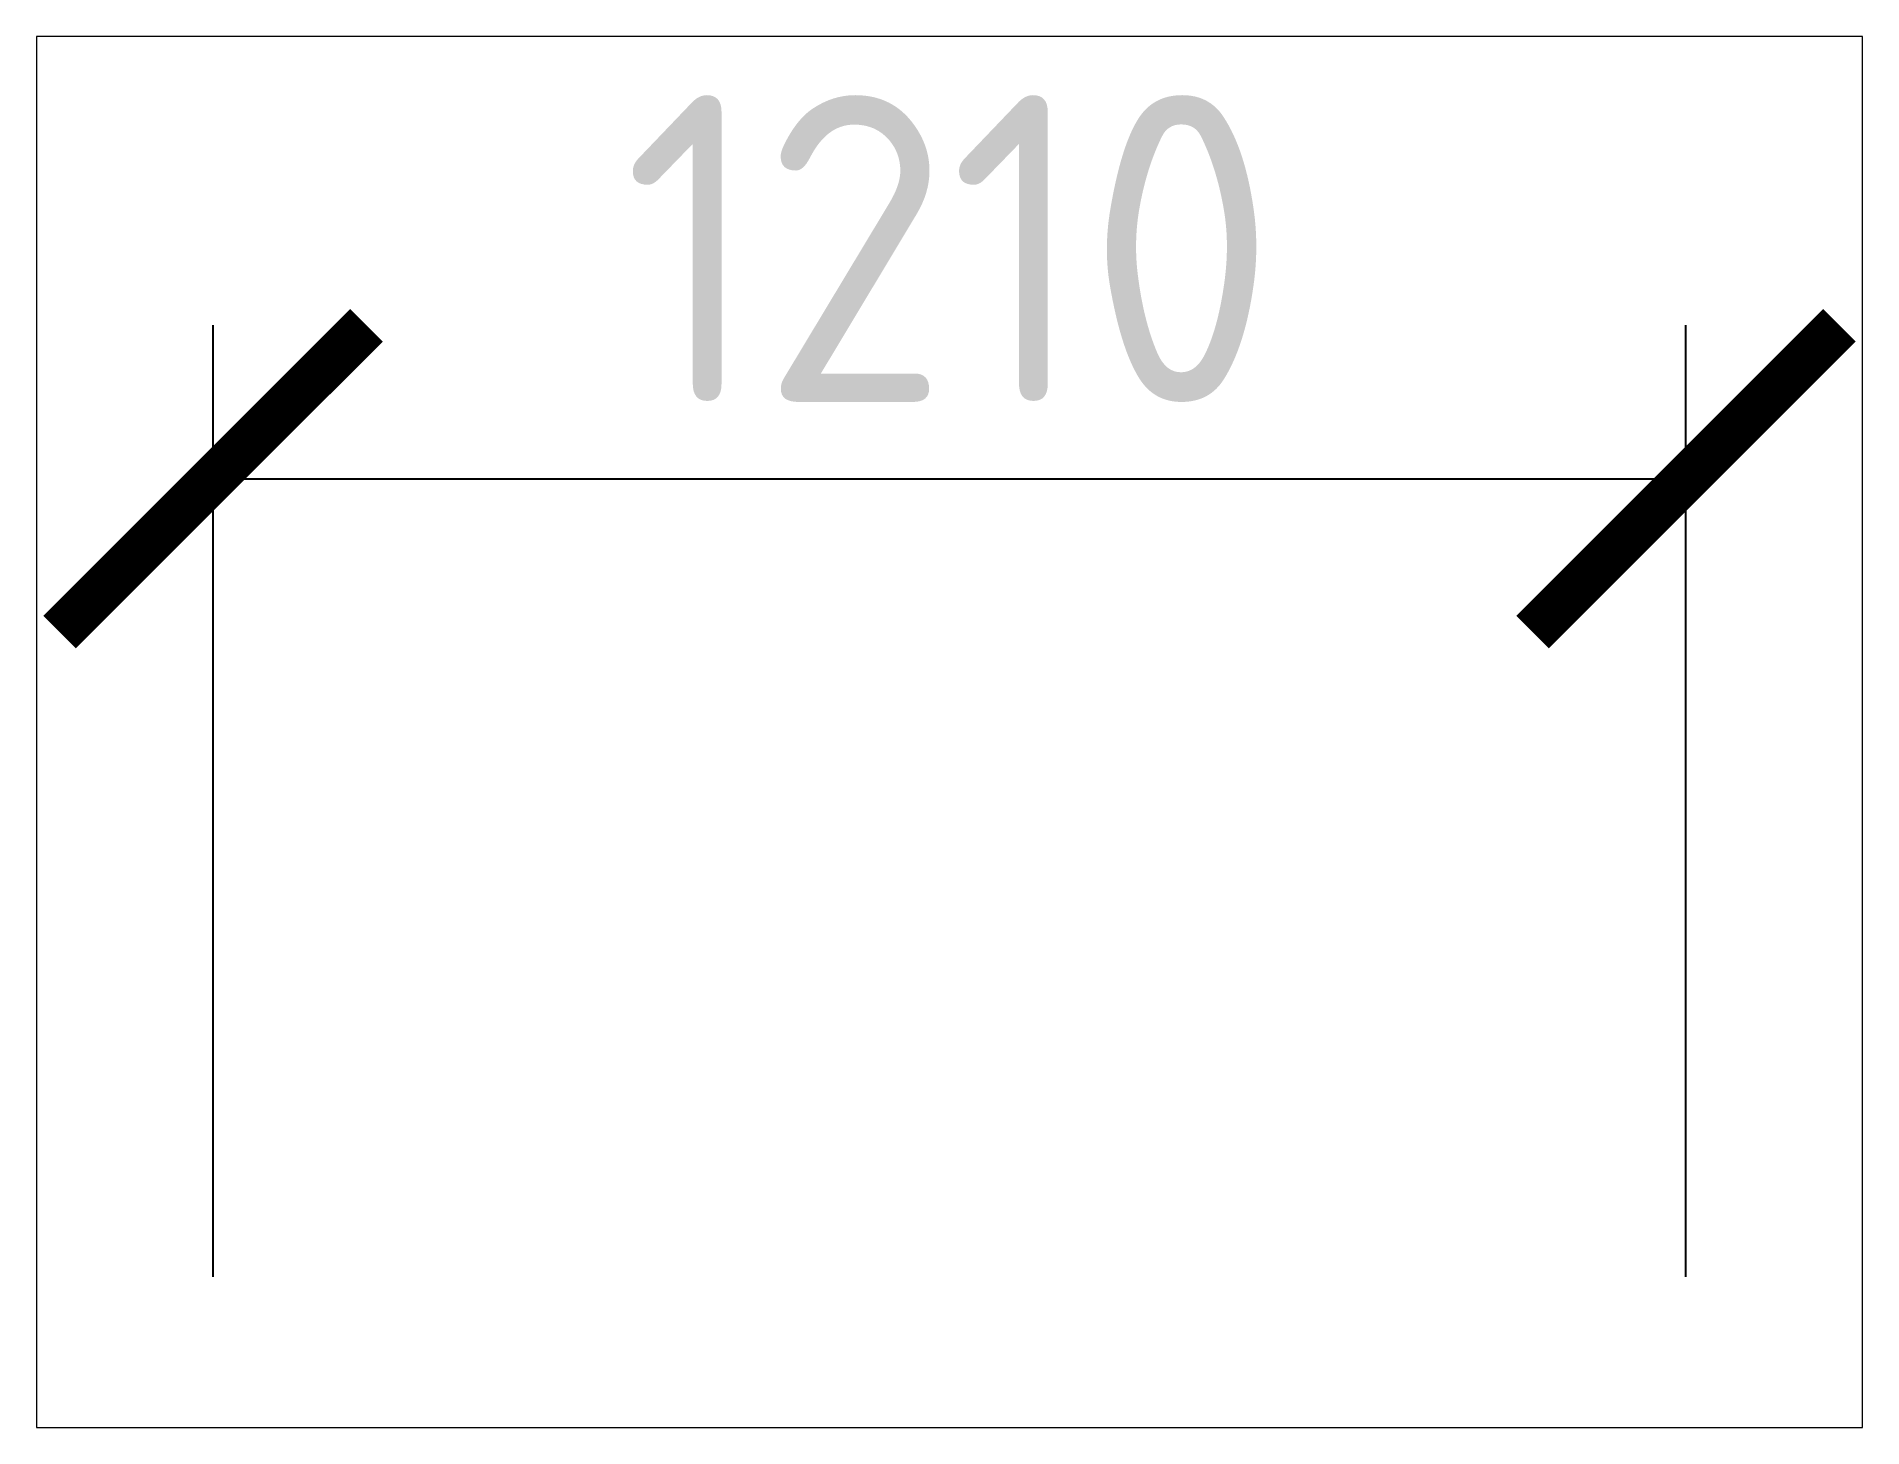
# Paper-space layout 'Layout1' of a CAD drawing. Header units: millimetres. Extents: x 1.05 to 9.45, y 0.8 to 7.2.
# The model-space entities are those that its viewports show. They can reach past a viewport. Long polylines and large blocks are cut down to what shows.
import ezdxf

# ---------------------------------------------------------------- set-up
doc = ezdxf.new("R2010")
doc.units = ezdxf.units.MM
doc.header["$MEASUREMENT"] = 0
doc.styles.add('ISO', font='isocp.shx')
doc.dimstyles.new('Aec_Arch_M', dxfattribs={"dimscale": 100, "dimtxt": 2.5, "dimasz": 2.5, "dimexe": 1.25, "dimexo": 0.625, "dimtad": 1, "dimdsep": 46, "dimtxsty": 'ISO', "dimblk": 'ARCHTICK', "dimcen": 2.5, "dimadec": 0, "dimazin": 0, "dimtfac": 1, "dimtmove": 0, "dimatfit": 3, "dimldrblk": 'ARCHTICK', "dimfxl": 1, "dimarcsym": 0})

# ---------------------------------------------------------------- blocks, each defined once
blk = doc.blocks.new('_ARCHTICK')
at = {"color": 0, "linetype": 'ByBlock', "lineweight": -2, "const_width": 0.15}
blk.add_lwpolyline([(-0.5, -0.5), (0.5, 0.5)], dxfattribs=at)
blk = doc.blocks.new('*D2')
at = {"color": 0, "linetype": 'ByBlock', "lineweight": -2, "transparency": 16777216}
for p, q in [((0, 3.125), (0, 41.897)), ((60, 3.125), (60, 41.897)), ((0, 35.647), (60, 35.647))]:
    blk.add_line(p, q, dxfattribs=at)
at = {"layer": 'DefPoints', "color": 0, "linetype": 'ByBlock', "transparency": 16777216}
for p in [(60, 35.647), (0, 0), (60, 0)]:
    blk.add_point(p, dxfattribs=at)
at = {"color": 0, "linetype": 'ByBlock', "lineweight": -2, "transparency": 16777216, "xscale": 12.5, "yscale": 12.5, "zscale": 12.5, "rotation": 180}
blk.add_blockref('_ARCHTICK', (0, 35.647), dxfattribs=at)
at = {"color": 0, "linetype": 'ByBlock', "lineweight": -2, "transparency": 16777216, "xscale": 12.5, "yscale": 12.5, "zscale": 12.5}
blk.add_blockref('_ARCHTICK', (60, 35.647), dxfattribs=at)
at = {"color": 0, "linetype": 'ByBlock', "lineweight": -2, "transparency": 16777216, "insert": (30, 45.024), "char_height": 12.5, "attachment_point": 5, "style": 'ISO'}
blk.add_mtext('1210', dxfattribs=at)

msp = doc.modelspace()

# ---------------------------------------------------------------- dimensions: what is measured, and where the dimension line sits
at = {"color": 0, "linetype": 'ByBlock', "lineweight": -2}
dim = msp.add_linear_dim(base=(60, 35.647), p1=(0, 0), p2=(60, 0), text='1210', dimstyle='Aec_Arch_M', override={"dimscale": 5}, dxfattribs=at)
dim.commit()
dim.dimension.update_dxf_attribs({"geometry": '*D2', "text_midpoint": (30, 45.024)})

psp = doc.layouts.get("Layout1")

# ---------------------------------------------------------------- viewports
at = {"layer": '0', "color": 0, "linetype": 'ByBlock', "lineweight": -2}
psp.add_viewport(center=(5.25, 4), size=(8.4, 6.4), view_center_point=(30, 25.3261), view_height=56.674625, dxfattribs=at)

doc.saveas('drawing.dxf')
